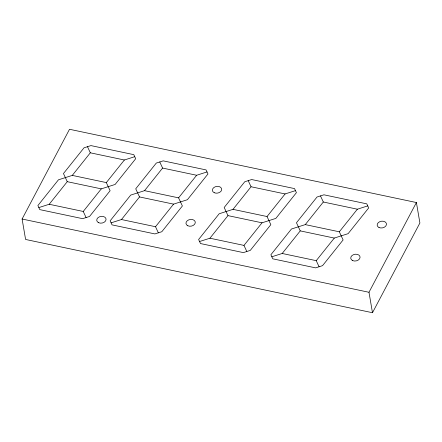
<?xml version="1.0" encoding="UTF-8"?>
<svg xmlns="http://www.w3.org/2000/svg" width="442" height="442" viewBox="0 0 442 442"><rect width="100%" height="100%" fill="white"/><g stroke="black" fill="none" stroke-linecap="round" stroke-linejoin="round"><path stroke-width="0.66" d="M22.1 219.022L69.516 129.279L416.403 202.535L419.9 222.978L372.484 312.721L25.597 239.465L22.1 219.022L368.987 292.278L372.484 312.721M368.987 292.278L416.403 202.535M38.835 207.585L49.2 204.27L67.256 181.679L101.306 188.867L115.124 184.452L135.694 158.722L133.799 154.656L90.941 145.6L84.03 147.81L63.466 173.54L67.256 181.679M72.273 175.402L106.323 182.59L110.113 190.729L89.549 216.458L82.637 218.668L39.78 209.618L37.885 205.552L58.449 179.817L72.273 175.402L90.328 152.81L124.379 159.998L134.744 156.689M49.2 204.27L83.251 211.464L101.306 188.867M106.323 182.59L124.379 159.998M111.102 222.845L121.467 219.536L139.523 196.939L173.573 204.132L187.397 199.712L207.961 173.982L206.066 169.916L163.208 160.866L156.297 163.07L135.733 188.806L139.523 196.939M144.54 190.662L178.59 197.856L182.38 205.989L161.816 231.724L154.904 233.928L112.047 224.879L110.152 220.812L130.716 195.082L144.54 190.662L162.595 168.07L196.646 175.264L207.011 171.949M121.467 219.536L155.518 226.724L173.573 204.132M178.59 197.856L196.646 175.264M199.557 241.525L209.922 238.216L227.978 215.619L262.029 222.812L275.852 218.398L296.416 192.662L294.521 188.596L251.664 179.546L244.752 181.756L224.188 207.486L227.978 215.619M232.995 209.342L267.045 216.536L270.835 224.669L250.271 250.404L243.36 252.609L200.508 243.559L198.613 239.492L219.177 213.762L232.995 209.342L251.05 186.751L285.101 193.944L295.471 190.629M209.922 238.216L243.973 245.404L262.029 222.812M267.045 216.536L285.101 193.944M271.824 256.785L282.195 253.476L300.251 230.884L334.301 238.072L348.119 233.658L368.683 207.928L366.788 203.856L323.936 194.806L317.024 197.016L296.46 222.746L300.251 230.884M305.267 224.608L339.312 231.796L343.103 239.934L322.538 265.664L315.632 267.874L272.775 258.824L270.88 254.752L291.444 229.022L305.267 224.608L323.323 202.011L357.374 209.204L367.738 205.889M282.195 253.476L316.24 260.664L334.301 238.072M339.312 231.796L357.374 209.204M320.478 195.911L323.323 202.011M316.24 260.664L319.085 266.769M248.211 180.651L251.05 186.751M243.973 245.404L246.818 251.509M159.755 161.971L162.595 168.07M155.518 226.724L158.358 232.823M87.483 146.705L90.328 152.81M83.251 211.464L86.091 217.563M214.237 192.723A4.707 3.381 -9.7 0 0 221.68 189.8A4.707 3.381 -9.7 0 0 215.21 186.789A4.707 3.381 -9.7 0 0 214.237 192.723M187.817 225.774A4.707 3.381 -9.7 0 0 195.265 222.856A4.707 3.381 -9.7 0 0 188.789 219.845A4.707 3.381 -9.7 0 0 187.817 225.774M379.009 227.519A4.707 3.381 -9.7 0 0 386.452 224.602A4.707 3.381 -9.7 0 0 379.982 221.591A4.707 3.381 -9.7 0 0 379.009 227.519M352.589 260.57A4.707 3.381 -9.7 0 0 360.037 257.653A4.707 3.381 -9.7 0 0 353.561 254.642A4.707 3.381 -9.7 0 0 352.589 260.57M98.594 222.702A4.707 3.381 -9.7 0 0 106.036 219.779A4.707 3.381 -9.7 0 0 99.566 216.768A4.707 3.381 -9.7 0 0 98.594 222.702"/></g></svg>
